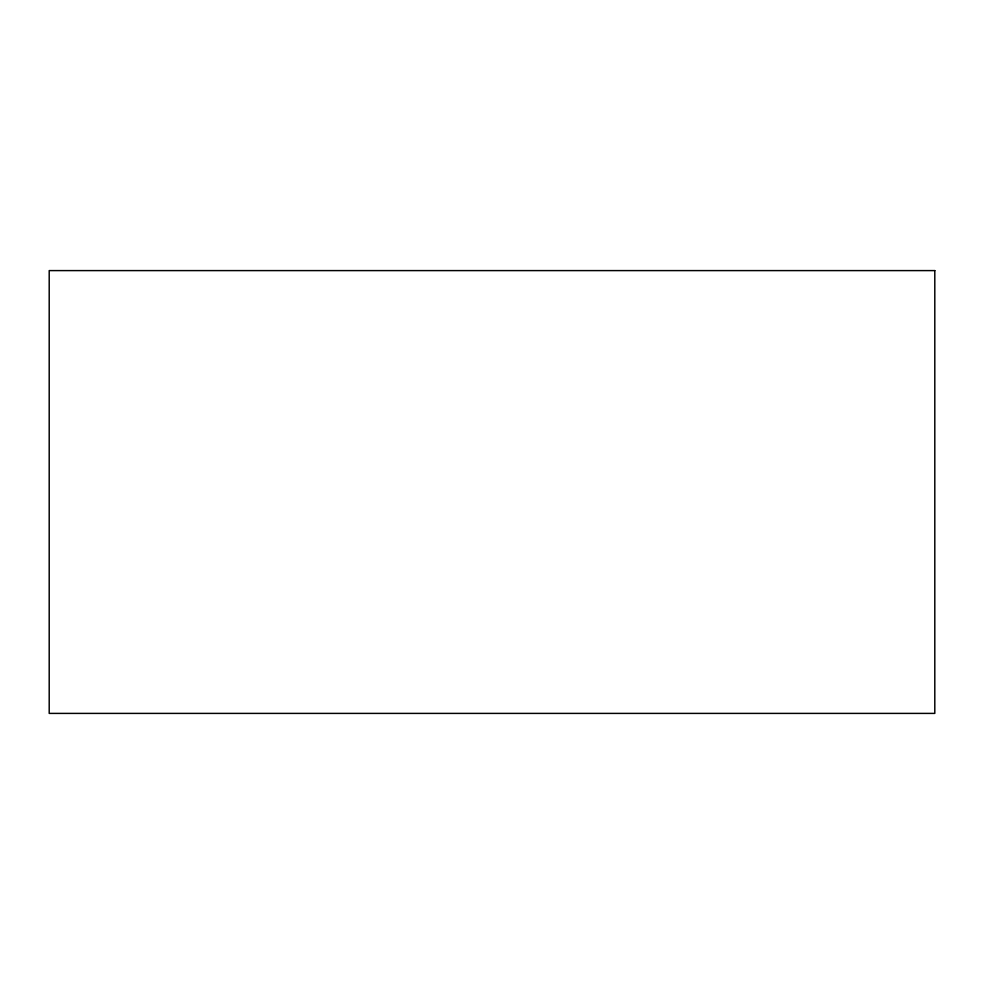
<?xml version="1.0" encoding="UTF-8"?>
<svg xmlns="http://www.w3.org/2000/svg" width="984" height="984" viewBox="0 0 984 984"><rect width="100%" height="100%" fill="white"/><g stroke="black" fill="none" stroke-linecap="round" stroke-linejoin="round"><path stroke-width="1.48" d="M934.8 270.6L49.2 270.6L49.2 713.4L934.8 713.4L934.8 270.6"/></g></svg>
